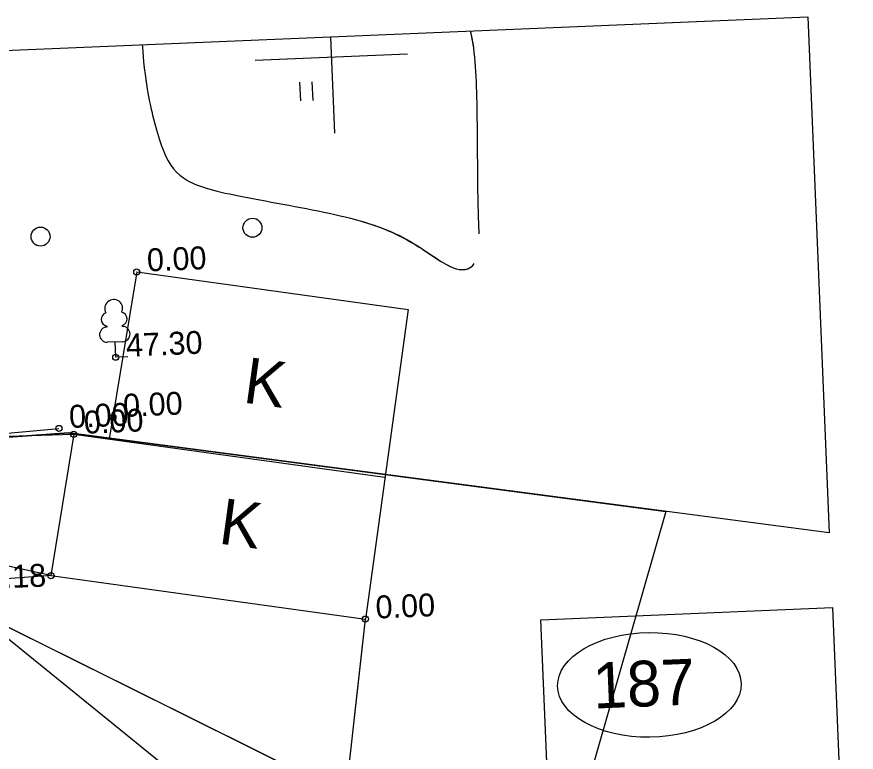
# Model space of a CAD drawing. Extents: x 641999 to 642085, y 6456465 to 6456594.
# Drawn here: x 642053.63 to 642081.28, y 6456570.04 to 6456594.25 of the extents above; entities that cross this region are included whole.
import ezdxf

# ---------------------------------------------------------------- set-up
doc = ezdxf.new("R2010")
doc.units = 0
for name, color, linetype in [('KQLVIKUD', 7, 'Continuous'), ('Level 11', 7, 'Continuous'), ('Level 12', 7, 'Continuous'), ('Level 14', 7, 'Continuous'), ('Level 15', 7, 'Continuous'), ('Level 16', 7, 'Continuous'), ('Level 21', 7, 'Continuous'), ('Level 22', 7, 'Continuous'), ('Level 23', 7, 'Continuous'), ('Level 25', 7, 'Continuous'), ('Level 28', 7, 'Continuous'), ('Level 30', 7, 'Continuous'), ('Level 31', 7, 'Continuous'), ('Level 38', 7, 'Continuous'), ('Level 4', 7, 'Continuous'), ('Level 40', 7, 'Continuous'), ('Level 49', 7, 'Continuous'), ('Level 5', 7, 'Continuous'), ('Level 50', 7, 'Continuous'), ('Level 53', 7, 'Continuous'), ('Level 54', 7, 'Continuous'), ('Level 6', 7, 'Continuous'), ('Level 63', 7, 'Continuous'), ('Level 7', 7, 'Continuous'), ('Level 9', 7, 'Continuous'), ('RESTKAEV', 7, 'Continuous')]:
    doc.layers.add(name, color=color, linetype=linetype)

# ---------------------------------------------------------------- blocks, each defined once
blk = doc.blocks.new('PUNKT9')
at = {"layer": 'Level 12'}
blk.add_circle((0, 0), 100, dxfattribs=at)
blk = doc.blocks.new('VLAIP4')
at = {"layer": 'Level 7'}
for p, q in [((-250, 1032), (-250, 1000)), ((250, 1032), (250, 1000)), ((250, 500), (-250, 500)), ((0, 0), (0, 500)), ((400, 0), (0, 0))]:
    blk.add_line(p, q, dxfattribs=at)
for centre, radius, start, end in [((0, 1600), 292, 332.5799, 207.4201), ((-200, 1250), 224, 105.2441, 257.079), ((200, 1250), 224, 282.921, 74.7559), ((-250, 750), 250, 90, 270), ((250, 750), 250, 270, 90)]:
    blk.add_arc(centre, radius, start, end, dxfattribs=at)
blk = doc.blocks.new('KHEIN6')
at = {"layer": 'Level 15'}
for p, q in [((0, 620.11), (0, 0)), ((405.61, 608.83), (405.61, 0))]:
    blk.add_line(p, q, dxfattribs=at)
blk = doc.blocks.new('KMETS0')
at = {"layer": 'Level 7'}
blk.add_circle((0, 0), 311, dxfattribs=at)
blk = doc.blocks.new('PUNK11')
at = {"layer": 'KQLVIKUD'}
blk.add_circle((0, 0), 100, dxfattribs=at)
blk = doc.blocks.new('VLAI10')
at = {"layer": 'Level 21'}
for p, q in [((-250, 1032), (-250, 1000)), ((250, 1032), (250, 1000)), ((250, 500), (-250, 500)), ((0, 0), (0, 500)), ((400, 0), (0, 0))]:
    blk.add_line(p, q, dxfattribs=at)
for centre, radius, start, end in [((0, 1600), 292, 332.5799, 207.4201), ((-200, 1250), 224, 105.2441, 257.079), ((200, 1250), 224, 282.921, 74.7559), ((-250, 750), 250, 90, 270), ((250, 750), 250, 270, 90)]:
    blk.add_arc(centre, radius, start, end, dxfattribs=at)
blk = doc.blocks.new('KHEIN8')
at = {"layer": 'RESTKAEV'}
for p, q in [((0, 620.11), (0, 0)), ((405.61, 608.83), (405.61, 0))]:
    blk.add_line(p, q, dxfattribs=at)
blk = doc.blocks.new('KMETS2')
at = {"layer": 'Level 16'}
blk.add_circle((0, 0), 311, dxfattribs=at)

msp = doc.modelspace()

# ---------------------------------------------------------------- linework, layer by layer
at = {"layer": 'Level 11'}
for p, q in [((642063.961, 6456593.587), (642064.094, 6456590.415)), ((642063.961, 6456593.587), (642064.094, 6456590.415)), ((642063.961, 6456593.587), (642064.094, 6456590.415)), ((642063.961, 6456593.587), (642064.094, 6456590.415)), ((642063.961, 6456593.587), (642064.094, 6456590.415)), ((642063.961, 6456593.587), (642064.094, 6456590.415)), ((642063.961, 6456593.587), (642064.094, 6456590.415)), ((642063.961, 6456593.587), (642064.094, 6456590.415)), ((642063.961, 6456593.587), (642064.094, 6456590.415)), ((642063.961, 6456593.587), (642064.094, 6456590.415)), ((642063.961, 6456593.587), (642064.094, 6456590.415)), ((642061.479, 6456592.82), (642066.499, 6456593.03)), ((642061.479, 6456592.82), (642066.499, 6456593.03)), ((642061.479, 6456592.82), (642066.499, 6456593.03)), ((642061.479, 6456592.82), (642066.499, 6456593.03)), ((642061.479, 6456592.82), (642066.499, 6456593.03)), ((642061.479, 6456592.82), (642066.499, 6456593.03)), ((642061.479, 6456592.82), (642066.499, 6456593.03)), ((642061.479, 6456592.82), (642066.499, 6456593.03)), ((642061.479, 6456592.82), (642066.499, 6456593.03)), ((642061.479, 6456592.82), (642066.499, 6456593.03)), ((642061.479, 6456592.82), (642066.499, 6456593.03)), ((642064.243, 6456566.488), (642065.112, 6456574.422))]:
    msp.add_line(p, q, dxfattribs=at)
at = {"layer": 'Level 12'}
msp.add_line((642055.018, 6456580.696), (642055.018, 6456580.696), dxfattribs=at)
msp.add_line((642055.018, 6456580.696), (642055.018, 6456580.696), dxfattribs=at)
msp.add_line((642055.018, 6456580.696), (642055.018, 6456580.696), dxfattribs=at)
msp.add_lwpolyline([(642032.317, 6456584.279), (642029.441, 6456579.694), (642029.631, 6456579.014), (642042.958, 6456579.599), (642055.018, 6456580.696)], dxfattribs=at)
at = {"layer": 'Level 14'}
msp.add_lwpolyline([(642045.222, 6456587.144), (642044.944, 6456578.32), (642063.258, 6456569.229)], dxfattribs=at)
at = {"layer": 'Level 15'}
for points, degree in [([(642068.676, 6456593.255), (642068.649, 6456593.435), (642068.616, 6456593.61), (642068.574, 6456593.78)], 2), ([(642057.762, 6456593.328), (642057.777, 6456593.112), (642057.856, 6456591.928), (642058.4, 6456589.8), (642058.964, 6456588.86), (642060.469, 6456588.397), (642063.9, 6456587.84), (642066.375, 6456587.154), (642067.988, 6456585.81), (642068.476, 6456585.914), (642068.599, 6456586.013)], 3)]:
    msp.add_open_spline(points, degree=degree, dxfattribs=at)
at = {"layer": 'Level 16'}
for p, q in [((642057.583, 6456585.847), (642056.678, 6456580.344)), ((642057.583, 6456585.847), (642057.583, 6456585.847)), ((642057.583, 6456585.847), (642057.583, 6456585.847)), ((642057.583, 6456585.847), (642057.583, 6456585.847)), ((642057.583, 6456585.847), (642066.519, 6456584.613)), ((642066.519, 6456584.613), (642065.112, 6456574.422)), ((642056.796, 6456581.061), (642056.796, 6456581.061)), ((642056.796, 6456581.061), (642056.796, 6456581.061)), ((642056.796, 6456581.061), (642056.796, 6456581.061)), ((642055.506, 6456580.506), (642054.758, 6456575.852)), ((642055.506, 6456580.506), (642055.506, 6456580.506)), ((642055.506, 6456580.506), (642055.506, 6456580.506)), ((642055.506, 6456580.506), (642055.506, 6456580.506)), ((642055.506, 6456580.506), (642065.756, 6456579.091)), ((642054.758, 6456575.852), (642054.758, 6456575.852)), ((642054.758, 6456575.852), (642054.758, 6456575.852)), ((642054.758, 6456575.852), (642054.758, 6456575.852)), ((642054.758, 6456575.852), (642065.112, 6456574.422)), ((642065.112, 6456574.422), (642065.112, 6456574.422)), ((642065.112, 6456574.422), (642065.112, 6456574.422)), ((642065.112, 6456574.422), (642065.112, 6456574.422))]:
    msp.add_line(p, q, dxfattribs=at)
at = {"layer": 'Level 21'}
msp.add_line((642056.891, 6456583.04), (642056.891, 6456583.04), dxfattribs=at)
msp.add_line((642056.891, 6456583.04), (642056.891, 6456583.04), dxfattribs=at)
msp.add_line((642056.891, 6456583.04), (642056.891, 6456583.04), dxfattribs=at)
at = {"layer": 'Level 22'}
msp.add_line((642064.758, 6456571.188), (642065.112, 6456574.422), dxfattribs=at)
at = {"layer": 'Level 25'}
msp.add_lwpolyline([(642045.222, 6456587.144), (642044.944, 6456578.32), (642065.124, 6456568.303)], dxfattribs=at)
at = {"layer": 'Level 28'}
for p, q in [((642057.583, 6456585.847), (642056.678, 6456580.344)), ((642057.583, 6456585.847), (642057.583, 6456585.847)), ((642057.583, 6456585.847), (642057.583, 6456585.847)), ((642057.583, 6456585.847), (642057.583, 6456585.847)), ((642057.583, 6456585.847), (642066.519, 6456584.613)), ((642066.519, 6456584.613), (642065.112, 6456574.422)), ((642056.796, 6456581.061), (642056.796, 6456581.061)), ((642056.796, 6456581.061), (642056.796, 6456581.061)), ((642056.796, 6456581.061), (642056.796, 6456581.061)), ((642055.506, 6456580.506), (642054.758, 6456575.852)), ((642055.506, 6456580.506), (642055.506, 6456580.506)), ((642055.506, 6456580.506), (642055.506, 6456580.506)), ((642055.506, 6456580.506), (642055.506, 6456580.506)), ((642055.506, 6456580.506), (642065.756, 6456579.091)), ((642054.758, 6456575.852), (642054.758, 6456575.852)), ((642054.758, 6456575.852), (642054.758, 6456575.852)), ((642054.758, 6456575.852), (642054.758, 6456575.852)), ((642054.758, 6456575.852), (642065.112, 6456574.422)), ((642065.112, 6456574.422), (642065.112, 6456574.422)), ((642065.112, 6456574.422), (642065.112, 6456574.422)), ((642065.112, 6456574.422), (642065.112, 6456574.422))]:
    msp.add_line(p, q, dxfattribs=at)
msp.add_lwpolyline([(642046.152, 6456592.842), (642049.803, 6456588.382), (642053.057, 6456574.003), (642062.634, 6456566.243)], dxfattribs=at)
at = {"layer": 'Level 30'}
msp.add_line((642055.018, 6456580.696), (642055.018, 6456580.696), dxfattribs=at)
msp.add_line((642055.018, 6456580.696), (642055.018, 6456580.696), dxfattribs=at)
msp.add_line((642055.018, 6456580.696), (642055.018, 6456580.696), dxfattribs=at)
msp.add_lwpolyline([(642032.317, 6456584.279), (642029.441, 6456579.694), (642029.631, 6456579.014), (642042.958, 6456579.599), (642055.018, 6456580.696)], dxfattribs=at)
at = {"layer": 'Level 31'}
for points in [[(642068.86, 6456587.104), (642068.853, 6456587.322), (642068.81, 6456588.282), (642068.809, 6456591.296), (642068.747, 6456593.08), (642068.574, 6456593.78)], [(642057.762, 6456593.328), (642057.777, 6456593.112), (642057.856, 6456591.928), (642058.4, 6456589.8), (642058.964, 6456588.86), (642060.469, 6456588.397), (642063.9, 6456587.84), (642066.375, 6456587.154), (642068.092, 6456585.723), (642068.575, 6456585.946), (642068.698, 6456586.12)]]:
    msp.add_open_spline(points, degree=3, dxfattribs=at)
at = {"layer": 'Level 38'}
msp.add_lwpolyline([(642046.152, 6456592.842), (642049.803, 6456588.382), (642053.057, 6456574.003), (642065.365, 6456564.031), (642072.689, 6456555.085)], dxfattribs=at)
at = {"layer": 'Level 4'}
for p, q in [((642063.961, 6456593.587), (642064.094, 6456590.415)), ((642063.961, 6456593.587), (642064.094, 6456590.415)), ((642063.961, 6456593.587), (642064.094, 6456590.415)), ((642063.961, 6456593.587), (642064.094, 6456590.415)), ((642063.961, 6456593.587), (642064.094, 6456590.415)), ((642063.961, 6456593.587), (642064.094, 6456590.415)), ((642063.961, 6456593.587), (642064.094, 6456590.415)), ((642063.961, 6456593.587), (642064.094, 6456590.415)), ((642063.961, 6456593.587), (642064.094, 6456590.415)), ((642063.961, 6456593.587), (642064.094, 6456590.415)), ((642063.961, 6456593.587), (642064.094, 6456590.415)), ((642061.479, 6456592.82), (642066.499, 6456593.03)), ((642061.479, 6456592.82), (642066.499, 6456593.03)), ((642061.479, 6456592.82), (642066.499, 6456593.03)), ((642061.479, 6456592.82), (642066.499, 6456593.03)), ((642061.479, 6456592.82), (642066.499, 6456593.03)), ((642061.479, 6456592.82), (642066.499, 6456593.03)), ((642061.479, 6456592.82), (642066.499, 6456593.03)), ((642061.479, 6456592.82), (642066.499, 6456593.03)), ((642061.479, 6456592.82), (642066.499, 6456593.03)), ((642061.479, 6456592.82), (642066.499, 6456593.03)), ((642061.479, 6456592.82), (642066.499, 6456593.03))]:
    msp.add_line(p, q, dxfattribs=at)
at = {"layer": 'Level 40'}
msp.add_lwpolyline([(642013.992, 6456568.354), (642014.601, 6456568.711), (642031.688, 6456578.85), (642055.343, 6456580.554), (642075.011, 6456577.968), (642053.453, 6456502.897), (642045.745, 6456467.864), (642040.35, 6456475.906)], close=True, dxfattribs=at)
at = {"layer": 'Level 49'}
for p, q in [((642055.343, 6456580.554), (642055.343, 6456580.554)), ((642055.343, 6456580.554), (642055.343, 6456580.554)), ((642075.011, 6456577.967), (642075.011, 6456577.967))]:
    msp.add_line(p, q, dxfattribs=at)
at = {"layer": 'Level 50'}
for p, q in [((642035.982, 6456579.949), (642055.506, 6456580.506)), ((642054.758, 6456575.852), (642035.982, 6456579.949)), ((642054.758, 6456575.852), (642037.06, 6456574.522))]:
    msp.add_line(p, q, dxfattribs=at)
for points in [[(642081.278, 6456556.049), (642071.677, 6456555.647), (642070.892, 6456574.4), (642080.493, 6456574.802)], [(642080.493, 6456574.802), (642081.278, 6456556.049)]]:
    msp.add_lwpolyline(points, dxfattribs=at)
msp.add_ellipse((642074.467, 6456572.256), major_axis=(3.023, 0.033), ratio=0.570007, dxfattribs=at)
at = {"layer": 'Level 53'}
for points in [[(642035.402, 6456592.392), (642079.68, 6456594.245), (642080.391, 6456577.26)], [(642080.391, 6456577.26), (642055.343, 6456580.554), (642031.688, 6456578.85), (642014.601, 6456568.711), (642012.882, 6456575.408), (642029.227, 6456585.496), (642035.402, 6456592.392)]]:
    msp.add_lwpolyline(points, dxfattribs=at)
at = {"layer": 'Level 54'}
for p, q in [((642055.343, 6456580.554), (642055.343, 6456580.554)), ((642075.004, 6456577.967), (642075.004, 6456577.967))]:
    msp.add_line(p, q, dxfattribs=at)
at = {"layer": 'Level 6'}
msp.add_line((642075.011, 6456577.967), (642075.011, 6456577.967), dxfattribs=at)
at = {"layer": 'Level 7'}
msp.add_line((642056.891, 6456583.04), (642056.891, 6456583.04), dxfattribs=at)
msp.add_line((642056.891, 6456583.04), (642056.891, 6456583.04), dxfattribs=at)
msp.add_line((642056.891, 6456583.04), (642056.891, 6456583.04), dxfattribs=at)

# ---------------------------------------------------------------- block references
at = {"layer": 'Level 12', "xscale": 0.0010049292246302984, "yscale": 0.0010049292246302982, "rotation": 2.395773754129564}
for p in [(642057.583, 6456585.847), (642056.891, 6456583.04), (642056.796, 6456581.061), (642055.018, 6456580.696), (642055.506, 6456580.506), (642054.758, 6456575.852), (642065.112, 6456574.422)]:
    msp.add_blockref('PUNKT9', p, dxfattribs=at)
at = {"layer": 'Level 15', "xscale": 0.0010049292246302984, "yscale": 0.0010049292246302982, "rotation": 2.395773754129564}
msp.add_blockref('KHEIN6', (642062.971, 6456591.476), dxfattribs=at)
at = {"layer": 'Level 21', "xscale": 0.0010049292246302984, "yscale": 0.0010049292246302982, "rotation": 2.395773754129564}
for name, p in [('KMETS2', (642061.393, 6456587.303)), ('KMETS2', (642054.415, 6456587.011)), ('VLAI10', (642056.891, 6456583.04))]:
    msp.add_blockref(name, p, dxfattribs=at)
at = {"layer": 'Level 31', "xscale": 0.0010049292246302984, "yscale": 0.0010049292246302982, "rotation": 2.395773754129564}
msp.add_blockref('KHEIN8', (642062.971, 6456591.476), dxfattribs=at)
at = {"layer": 'Level 7', "xscale": 0.0010049292246302984, "yscale": 0.0010049292246302982, "rotation": 2.395773754129564}
for name, p in [('KMETS0', (642061.393, 6456587.303)), ('KMETS0', (642054.415, 6456587.011)), ('VLAIP4', (642056.891, 6456583.04))]:
    msp.add_blockref(name, p, dxfattribs=at)
at = {"layer": 'Level 9', "xscale": 0.0010049292246302984, "yscale": 0.0010049292246302982, "rotation": 2.395773754129564}
for p in [(642057.583, 6456585.847), (642056.891, 6456583.04), (642056.796, 6456581.061), (642055.018, 6456580.696), (642055.506, 6456580.506), (642054.758, 6456575.852), (642065.112, 6456574.422)]:
    msp.add_blockref('PUNK11', p, dxfattribs=at)

# ---------------------------------------------------------------- texts
at = {"layer": 'Level 16'}
for p in [(642061.052, 6456581.554), (642060.245, 6456576.914)]:
    msp.add_text('K', height=1.507, rotation=352.1392, dxfattribs=at).set_placement(p)
at = {"layer": 'Level 23'}
msp.add_text('48.18', height=0.7537, rotation=2.3958, dxfattribs=at).set_placement((642052.092, 6456575.389))
at = {"layer": 'Level 28'}
for p in [(642061.052, 6456581.554), (642060.245, 6456576.914)]:
    msp.add_text('K', height=1.507, rotation=352.1392, dxfattribs=at).set_placement(p)
at = {"layer": 'Level 5'}
msp.add_text('48.18', height=0.7537, rotation=2.3958, dxfattribs=at).set_placement((642052.092, 6456575.389))
at = {"layer": 'Level 50'}
msp.add_text('187', height=1.5074, rotation=2.3958, dxfattribs=at).set_placement((642072.634, 6456571.475))
at = {"layer": 'Level 63'}
for s, p in [('0.00', (642057.934, 6456585.862)), ('0.00', (642057.934, 6456585.862)), ('47.30', (642057.242, 6456583.055)), ('47.30', (642057.242, 6456583.055)), ('0.00', (642057.147, 6456581.075)), ('0.00', (642057.147, 6456581.075)), ('0.00', (642055.369, 6456580.71)), ('0.00', (642055.369, 6456580.71)), ('0.00', (642055.858, 6456580.521)), ('0.00', (642055.858, 6456580.521)), ('0.00', (642065.463, 6456574.437)), ('0.00', (642065.463, 6456574.437))]:
    msp.add_text(s, height=0.7537, rotation=2.3958, dxfattribs=at).set_placement(p)

doc.saveas('drawing.dxf')
